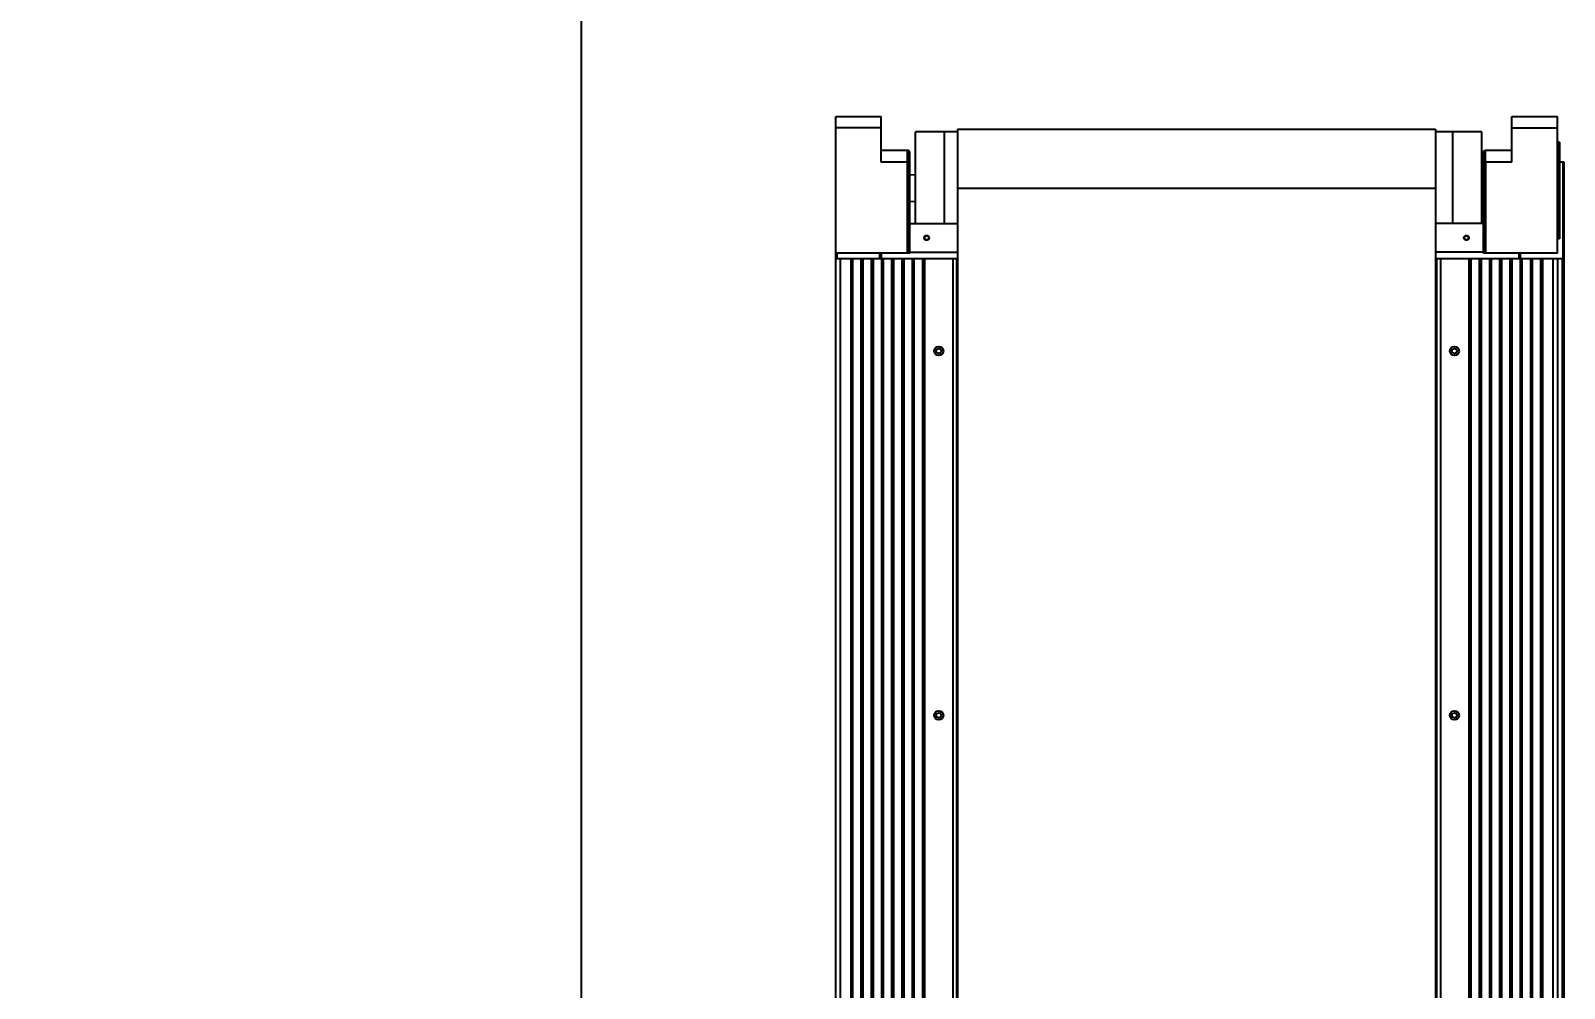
# Model space of a CAD drawing. Header units: inches. Extents: x 5 to 162, y 3 to 116.
# Drawn here: x 19.973 to 21.207, y 112.469 to 113.24 of the extents above; entities that cross this region are included whole.
import ezdxf

# ---------------------------------------------------------------- set-up
doc = ezdxf.new("R2010")
doc.units = ezdxf.units.IN
doc.header["$MEASUREMENT"] = 0
doc.styles.get("Standard").update_dxf_attribs({"font": 'arial.ttf'})
doc.dimstyles.get("Standard").update_dxf_attribs({"dimtxt": 0.18, "dimasz": 0.18, "dimexe": 0.18, "dimexo": 0.0625, "dimgap": 0.09, "dimtad": 0, "dimtih": 1, "dimtoh": 1, "dimdec": 4, "dimzin": 0, "dimdsep": 46, "dimtxsty": 'Standard', "dimcen": 0.09, "dimadec": 0, "dimazin": 0, "dimtfac": 1, "dimtdec": 4, "dimtofl": 0, "dimtmove": 0, "dimatfit": 3, "dimfxl": 1, "dimtolj": 1, "dimtzin": 0, "dimarcsym": 0})

# ---------------------------------------------------------------- blocks, each defined once
blk = doc.blocks.new('A$C7A760DD3')
at = {"linetype": 'Continuous'}
for p, q in [((0, 158.9), (0, 1998.2)), ((0, 1998.2), (45.8, 1998.2)), ((45.8, 1952.3), (45.8, 1998.2)), ((680.5, 1998.2), (726.3, 1998.2)), ((680.5, 1952.3), (680.5, 1998.2)), ((726.3, 1860.7), (726.3, 1998.2)), ((45.8, 1986.7), (0, 1986.7)), ((109.4, 1982.7), (80.2, 1982.7)), ((80.2, 1890.5), (80.2, 1982.7)), ((122.6, 1982.7), (109.4, 1982.7)), ((109.4, 1890.5), (109.4, 1982.7)), ((122.6, 1985.4), (122.6, 718.6)), ((122.6, 1985.4), (603.7, 1985.4)), ((603.7, 1985.4), (603.7, 718.6)), ((620.9, 1982.7), (603.7, 1982.7)), ((650.1, 1982.7), (620.9, 1982.7)), ((620.9, 1890.5), (620.9, 1982.7)), ((650.1, 1890.5), (650.1, 1982.7)), ((680.5, 1986.7), (726.3, 1986.7)), ((73.1, 1963.8), (45.8, 1963.8)), ((72.4, 1962.9), (72.5, 1963.1)), ((72.4, 1962.7), (72.4, 1962.9)), ((72.4, 1962.5), (72.4, 1962.7)), ((72.4, 1962.2), (72.4, 1962.5)), ((72.4, 1961.8), (72.4, 1962.2)), ((72.4, 1961.2), (72.4, 1961.8)), ((72.4, 1960.6), (72.4, 1961.2)), ((72.4, 1959.9), (72.4, 1960.6)), ((72.6, 1963.8), (72.5, 1963.8)), ((72.5, 1963.8), (72.5, 1963.8)), ((72.5, 1963.8), (72.5, 1963.8)), ((72.5, 1963.8), (72.5, 1963.8)), ((72.5, 1963.7), (72.5, 1963.8)), ((72.5, 1963.7), (72.5, 1963.7)), ((72.5, 1963.7), (72.5, 1963.7)), ((72.5, 1963.7), (72.5, 1963.7)), ((72.5, 1963.6), (72.5, 1963.7)), ((72.5, 1963.6), (72.5, 1963.6)), ((72.5, 1963.5), (72.5, 1963.6)), ((72.5, 1963.5), (72.5, 1963.5)), ((72.5, 1963.4), (72.5, 1963.5)), ((72.5, 1963.4), (72.5, 1963.4)), ((72.5, 1963.3), (72.5, 1963.4)), ((72.5, 1963.2), (72.5, 1963.3)), ((72.5, 1963.2), (72.5, 1963.2)), ((72.5, 1963.1), (72.5, 1963.2)), ((72.6, 1963.8), (72.6, 1963.8)), ((72.7, 1963.8), (72.6, 1963.8)), ((72.7, 1963.8), (72.7, 1963.8)), ((72.8, 1963.8), (72.7, 1963.8)), ((72.8, 1963.8), (72.8, 1963.8)), ((72.9, 1963.7), (72.8, 1963.8)), ((72.9, 1963.7), (72.9, 1963.7)), ((73, 1963.7), (72.9, 1963.7)), ((73, 1963.7), (73, 1963.7)), ((73.1, 1963.7), (73, 1963.7)), ((73.1, 1963.8), (73.1, 1963.8)), ((73.2, 1963.8), (73.1, 1963.8)), ((73.1, 1963.7), (73.1, 1963.7)), ((73.2, 1963.6), (73.1, 1963.7)), ((73.2, 1963.8), (73.2, 1963.8)), ((73.3, 1963.8), (73.2, 1963.8)), ((73.2, 1963.6), (73.2, 1963.6)), ((73.2, 1963.6), (73.2, 1963.6)), ((73.3, 1963.6), (73.2, 1963.6)), ((73.3, 1963.8), (73.3, 1963.8)), ((73.4, 1963.8), (73.3, 1963.8)), ((73.3, 1963.6), (73.3, 1963.6)), ((73.4, 1963.5), (73.3, 1963.6)), ((73.4, 1963.7), (73.4, 1963.8)), ((73.5, 1963.7), (73.4, 1963.7)), ((73.4, 1963.5), (73.4, 1963.5)), ((73.4, 1963.5), (73.4, 1963.5)), ((73.5, 1963.4), (73.4, 1963.5)), ((73.5, 1963.7), (73.5, 1963.7)), ((73.6, 1963.7), (73.5, 1963.7)), ((73.5, 1963.4), (73.5, 1963.4)), ((73.5, 1963.4), (73.5, 1963.4)), ((73.6, 1963.3), (73.5, 1963.4)), ((73.6, 1963.7), (73.6, 1963.7)), ((73.6, 1963.7), (73.6, 1963.7)), ((73.7, 1963.6), (73.6, 1963.7)), ((73.6, 1963.3), (73.6, 1963.3)), ((73.6, 1963.3), (73.6, 1963.3)), ((73.7, 1963.2), (73.6, 1963.3)), ((73.7, 1963.6), (73.7, 1963.6)), ((73.8, 1963.6), (73.7, 1963.6)), ((73.7, 1963.2), (73.7, 1963.2)), ((73.7, 1963.1), (73.7, 1963.2)), ((73.7, 1963.1), (73.7, 1963.1)), ((73.8, 1963.1), (73.7, 1963.1)), ((73.7, 1959.9), (73.8, 1960.4)), ((73.8, 1963.6), (73.8, 1963.6)), ((73.9, 1963.6), (73.8, 1963.6)), ((73.8, 1963), (73.8, 1963.1)), ((73.8, 1963), (73.8, 1963)), ((73.8, 1962.9), (73.8, 1963)), ((73.8, 1962.9), (73.8, 1962.9)), ((73.9, 1962.8), (73.8, 1962.9)), ((73.8, 1962), (73.9, 1962)), ((73.8, 1961.9), (73.8, 1962)), ((73.8, 1961.9), (73.8, 1961.9)), ((73.8, 1961.8), (73.8, 1961.9)), ((73.8, 1961.6), (73.8, 1961.8)), ((73.8, 1961.5), (73.8, 1961.6)), ((73.8, 1961.3), (73.8, 1961.5)), ((73.8, 1961.1), (73.8, 1961.3)), ((73.8, 1960.8), (73.8, 1961.1)), ((73.8, 1960.4), (73.8, 1960.8)), ((73.9, 1963.5), (73.9, 1963.6)), ((73.9, 1963.5), (73.9, 1963.5)), ((74, 1963.5), (73.9, 1963.5)), ((73.9, 1962.8), (73.9, 1962.8)), ((73.9, 1962.7), (73.9, 1962.8)), ((73.9, 1962.7), (73.9, 1962.7)), ((73.9, 1962.6), (73.9, 1962.7)), ((73.9, 1962.6), (73.9, 1962.6)), ((73.9, 1962.6), (73.9, 1962.6)), ((73.9, 1962.5), (73.9, 1962.6)), ((73.9, 1962.5), (73.9, 1962.5)), ((73.9, 1962.4), (73.9, 1962.5)), ((73.9, 1962.4), (73.9, 1962.4)), ((73.9, 1962.4), (73.9, 1962.4)), ((73.9, 1962.4), (73.9, 1962.4)), ((73.9, 1962.4), (73.9, 1962.4)), ((73.9, 1962.4), (73.9, 1962.4)), ((73.9, 1962.3), (73.9, 1962.4)), ((74.5, 1962.4), (73.9, 1962.4)), ((73.9, 1962.3), (73.9, 1962.3)), ((73.9, 1962.3), (73.9, 1962.3)), ((73.9, 1962.2), (73.9, 1962.3)), ((73.9, 1962.2), (73.9, 1962.2)), ((73.9, 1962.2), (73.9, 1962.2)), ((73.9, 1962.1), (73.9, 1962.2)), ((73.9, 1962), (73.9, 1962.1)), ((74, 1963.4), (74, 1963.5)), ((74, 1963.4), (74, 1963.4)), ((74.1, 1963.4), (74, 1963.4)), ((74.1, 1963.3), (74.1, 1963.4)), ((74.1, 1963.3), (74.1, 1963.3)), ((74.2, 1963.3), (74.1, 1963.3)), ((74.2, 1963.2), (74.2, 1963.3)), ((74.2, 1963.2), (74.2, 1963.2)), ((74.3, 1963.1), (74.2, 1963.2)), ((74.3, 1963.1), (74.3, 1963.1)), ((74.3, 1963.1), (74.3, 1963.1)), ((74.3, 1963), (74.3, 1963.1)), ((74.3, 1963), (74.3, 1963)), ((74.4, 1962.9), (74.3, 1963)), ((74.4, 1962.9), (74.4, 1962.9)), ((74.4, 1962.8), (74.4, 1962.9)), ((74.4, 1962.8), (74.4, 1962.8)), ((74.4, 1962.7), (74.4, 1962.8)), ((74.4, 1962.7), (74.4, 1962.7)), ((74.4, 1962.6), (74.4, 1962.7)), ((74.5, 1962.6), (74.4, 1962.6)), ((74.5, 1962.6), (74.5, 1962.6)), ((74.5, 1962.5), (74.5, 1962.6)), ((74.5, 1962.5), (74.5, 1962.5)), ((74.5, 1962.4), (74.5, 1962.5)), ((74.5, 1860.7), (74.5, 1962.4)), ((651.9, 1962.9), (652, 1962.9)), ((651.9, 1962.8), (651.9, 1962.9)), ((651.9, 1962.8), (651.9, 1962.8)), ((651.9, 1962.7), (651.9, 1962.8)), ((651.9, 1962.7), (651.9, 1962.7)), ((651.9, 1962.6), (651.9, 1962.7)), ((651.9, 1962.6), (651.9, 1962.6)), ((651.9, 1962.6), (651.9, 1962.6)), ((651.9, 1962.5), (651.9, 1962.6)), ((651.9, 1962.5), (651.9, 1962.5)), ((651.9, 1962.4), (651.9, 1962.5)), ((651.9, 1860.7), (651.9, 1962.4)), ((651.9, 1962.4), (652.4, 1962.4)), ((652, 1963.1), (652.1, 1963.1)), ((652, 1963.1), (652, 1963.1)), ((652, 1963), (652, 1963.1)), ((652, 1963), (652, 1963)), ((652, 1962.9), (652, 1963)), ((652.1, 1963.3), (652.2, 1963.3)), ((652.1, 1963.2), (652.1, 1963.3)), ((652.1, 1963.2), (652.1, 1963.2)), ((652.1, 1963.1), (652.1, 1963.2)), ((652.2, 1963.4), (652.3, 1963.4)), ((652.2, 1963.3), (652.2, 1963.4)), ((652.2, 1963.3), (652.2, 1963.3)), ((652.3, 1963.5), (652.4, 1963.5)), ((652.3, 1963.4), (652.3, 1963.5)), ((652.3, 1963.4), (652.3, 1963.4)), ((652.4, 1963.5), (652.5, 1963.6)), ((652.4, 1963.5), (652.4, 1963.5)), ((652.4, 1962.8), (652.5, 1962.8)), ((652.4, 1962.7), (652.4, 1962.8)), ((652.4, 1962.7), (652.4, 1962.7)), ((652.4, 1962.6), (652.4, 1962.7)), ((652.4, 1962.6), (652.4, 1962.6)), ((652.4, 1962.6), (652.4, 1962.6)), ((652.4, 1962.5), (652.4, 1962.6)), ((652.4, 1962.5), (652.4, 1962.5)), ((652.4, 1962.4), (652.4, 1962.5)), ((652.4, 1962.4), (652.4, 1962.4)), ((652.4, 1962.4), (652.4, 1962.4)), ((652.4, 1962.4), (652.4, 1962.4)), ((652.4, 1962.4), (652.4, 1962.4)), ((652.4, 1962.4), (652.4, 1962.4)), ((652.4, 1962.3), (652.4, 1962.4)), ((652.4, 1962.3), (652.4, 1962.3)), ((652.4, 1962.3), (652.4, 1962.3)), ((652.4, 1962.2), (652.4, 1962.3)), ((652.4, 1962.2), (652.4, 1962.2)), ((652.5, 1962.2), (652.4, 1962.2)), ((652.5, 1963.6), (652.6, 1963.6)), ((652.5, 1963.6), (652.5, 1963.6)), ((652.5, 1963.6), (652.5, 1963.6)), ((652.5, 1963), (652.6, 1963.1)), ((652.5, 1963), (652.5, 1963)), ((652.5, 1962.9), (652.5, 1963)), ((652.5, 1962.9), (652.5, 1962.9)), ((652.5, 1962.8), (652.5, 1962.9)), ((652.5, 1962.1), (652.5, 1962.2)), ((652.5, 1962), (652.5, 1962.1)), ((652.5, 1962), (652.5, 1962)), ((652.5, 1961.9), (652.5, 1962)), ((652.5, 1961.9), (652.5, 1961.9)), ((652.5, 1961.8), (652.5, 1961.9)), ((652.5, 1961.6), (652.5, 1961.8)), ((652.5, 1961.5), (652.5, 1961.6)), ((652.5, 1961.3), (652.5, 1961.5)), ((652.5, 1961.1), (652.5, 1961.3)), ((652.5, 1960.8), (652.5, 1961.1)), ((652.6, 1960.4), (652.5, 1960.8)), ((652.6, 1963.6), (652.7, 1963.7)), ((652.6, 1963.6), (652.6, 1963.6)), ((652.6, 1963.2), (652.7, 1963.2)), ((652.6, 1963.1), (652.6, 1963.2)), ((652.6, 1963.1), (652.6, 1963.1)), ((652.6, 1963.1), (652.6, 1963.1)), ((652.6, 1959.9), (652.6, 1960.4)), ((652.7, 1963.7), (652.8, 1963.7)), ((652.7, 1963.7), (652.7, 1963.7)), ((652.7, 1963.3), (652.8, 1963.4)), ((652.7, 1963.3), (652.7, 1963.3)), ((652.7, 1963.3), (652.7, 1963.3)), ((652.7, 1963.2), (652.7, 1963.3)), ((652.8, 1963.7), (652.9, 1963.7)), ((652.8, 1963.7), (652.8, 1963.7)), ((652.8, 1963.4), (652.9, 1963.4)), ((652.8, 1963.4), (652.8, 1963.4)), ((652.9, 1963.8), (653, 1963.8)), ((652.9, 1963.7), (652.9, 1963.8)), ((652.9, 1963.7), (652.9, 1963.7)), ((652.9, 1963.5), (653, 1963.5)), ((652.9, 1963.5), (652.9, 1963.5)), ((652.9, 1963.4), (652.9, 1963.5)), ((653, 1963.8), (653.1, 1963.8)), ((653, 1963.8), (653, 1963.8)), ((653, 1963.6), (653.1, 1963.6)), ((653, 1963.6), (653, 1963.6)), ((653, 1963.5), (653, 1963.6)), ((653.1, 1963.8), (653.2, 1963.8)), ((653.1, 1963.8), (653.1, 1963.8)), ((653.1, 1963.6), (653.2, 1963.6)), ((653.1, 1963.6), (653.1, 1963.6)), ((653.2, 1963.8), (653.2, 1963.8)), ((680.5, 1963.8), (653.2, 1963.8)), ((653.2, 1963.7), (653.3, 1963.7)), ((653.2, 1963.6), (653.2, 1963.7)), ((653.3, 1963.7), (653.4, 1963.7)), ((653.3, 1963.7), (653.3, 1963.7)), ((653.3, 1963.7), (653.3, 1963.7)), ((653.4, 1963.7), (653.5, 1963.8)), ((653.4, 1963.7), (653.4, 1963.7)), ((653.5, 1963.8), (653.6, 1963.8)), ((653.5, 1963.8), (653.5, 1963.8)), ((653.6, 1963.8), (653.7, 1963.8)), ((653.6, 1963.8), (653.6, 1963.8)), ((653.7, 1963.8), (653.8, 1963.8)), ((653.7, 1963.8), (653.7, 1963.8)), ((653.8, 1963.8), (653.8, 1963.8)), ((653.8, 1963.8), (653.8, 1963.8)), ((653.8, 1963.8), (653.8, 1963.8)), ((653.8, 1963.7), (653.8, 1963.8)), ((653.8, 1963.7), (653.8, 1963.7)), ((653.8, 1963.7), (653.8, 1963.7)), ((653.8, 1963.7), (653.8, 1963.7)), ((653.8, 1963.6), (653.8, 1963.7)), ((653.8, 1963.6), (653.8, 1963.6)), ((653.8, 1963.5), (653.8, 1963.6)), ((653.8, 1963.5), (653.8, 1963.5)), ((653.8, 1963.4), (653.8, 1963.5)), ((653.8, 1963.4), (653.8, 1963.4)), ((653.8, 1963.3), (653.8, 1963.4)), ((653.9, 1963.2), (653.8, 1963.3)), ((653.9, 1963.2), (653.9, 1963.2)), ((653.9, 1963), (653.9, 1963.2)), ((653.9, 1962.8), (653.9, 1963)), ((653.9, 1962.6), (653.9, 1962.8)), ((653.9, 1962.4), (653.9, 1962.6)), ((653.9, 1962), (653.9, 1962.4)), ((653.9, 1961.7), (653.9, 1962)), ((653.9, 1961.1), (653.9, 1961.7)), ((654, 1960.3), (653.9, 1961.1)), ((654, 1959.2), (654, 1960.3)), ((728.5, 1972.4), (726.3, 1972.4)), ((727.8, 1972.4), (727.8, 1875)), ((728.1, 1875), (728.1, 1972.4)), ((728.2, 1972.4), (728.2, 1875)), ((728.5, 1875), (728.5, 1972.4)), ((73.7, 1952.3), (45.8, 1952.3)), ((72.3, 1959.2), (72.4, 1959.9)), ((72.3, 1958.4), (72.3, 1959.2)), ((72.3, 1957.6), (72.3, 1958.4)), ((72.3, 1956.7), (72.3, 1957.6)), ((72.3, 1955.6), (72.3, 1956.7)), ((72.3, 1954.4), (72.3, 1955.6)), ((72.3, 1953.3), (72.3, 1954.4)), ((72.3, 1860.7), (72.3, 1953.3)), ((73.7, 1959.3), (73.7, 1959.9)), ((73.7, 1958.7), (73.7, 1959.3)), ((73.7, 1958), (73.7, 1958.7)), ((73.7, 1957.3), (73.7, 1958)), ((73.7, 1956.6), (73.7, 1957.3)), ((73.7, 1955.6), (73.7, 1956.6)), ((73.7, 1954.6), (73.7, 1955.6)), ((73.7, 1953.6), (73.7, 1954.6)), ((73.7, 1952.5), (73.7, 1953.6)), ((73.7, 1860.7), (73.7, 1952.5)), ((652.6, 1959.3), (652.6, 1959.9)), ((652.6, 1958.5), (652.6, 1959.3)), ((652.6, 1957.5), (652.6, 1958.5)), ((652.6, 1956.2), (652.6, 1957.5)), ((652.7, 1954.6), (652.6, 1956.2)), ((652.7, 1953), (652.7, 1954.6)), ((652.7, 1953), (652.7, 1860.7)), ((680.5, 1952.3), (652.7, 1952.3)), ((654, 1957.8), (654, 1959.2)), ((654, 1956), (654, 1957.8)), ((654, 1954), (654, 1956)), ((654, 1952.3), (654, 1954)), ((654, 1952.3), (654, 1860.7)), ((733.2, 1952.3), (728.4, 1952.3)), ((731.8, 1952.3), (731.8, 735.4)), ((733.2, 158.9), (733.2, 1952.3)), ((80.2, 1939.4), (74.5, 1939.3)), ((651.9, 1939.4), (650.1, 1939.4)), ((122.6, 1925.9), (603.7, 1925.9)), ((80.2, 1912.4), (74.5, 1912.5)), ((651.9, 1912.4), (650.1, 1912.4)), ((73.8, 1860.7), (73.8, 1892.2)), ((73.8, 1892.2), (73.8, 1891.9)), ((73.8, 1891.7), (73.8, 1892.2)), ((73.8, 1891.9), (73.8, 1891.8)), ((73.8, 1891.8), (73.8, 1891.6)), ((73.8, 1891.6), (73.8, 1891.4)), ((73.8, 1891.4), (73.9, 1891.2)), ((73.9, 1891.2), (73.9, 1891)), ((73.9, 1891), (73.9, 1890.8)), ((73.9, 1890.8), (73.9, 1890.6)), ((73.9, 1890.6), (74, 1890.4)), ((74, 1890.4), (74, 1890.3)), ((74, 1890.3), (74.1, 1890.1)), ((74.1, 1890.1), (74.1, 1889.9)), ((74.1, 1889.9), (74.2, 1889.7)), ((74.2, 1889.7), (74.2, 1889.6)), ((74.2, 1889.6), (74.3, 1889.4)), ((74.3, 1889.4), (74.3, 1889.2)), ((74.3, 1889.2), (74.4, 1889.1)), ((74.4, 1889.1), (74.4, 1888.9)), ((74.4, 1888.9), (74.5, 1888.9)), ((74.5, 1890.5), (122.6, 1890.5)), ((651.9, 1890.5), (603.7, 1890.5)), ((652, 1889.2), (651.9, 1889.1)), ((651.9, 1889.1), (651.9, 1888.9)), ((651.9, 1888.9), (651.9, 1888.9)), ((652.1, 1889.4), (652, 1889.2)), ((652.2, 1889.7), (652.1, 1889.6)), ((652.1, 1889.6), (652.1, 1889.4)), ((652.3, 1890.1), (652.2, 1889.9)), ((652.2, 1889.9), (652.2, 1889.7)), ((652.4, 1890.6), (652.3, 1890.4)), ((652.3, 1890.4), (652.3, 1890.3)), ((652.3, 1890.3), (652.3, 1890.1)), ((652.5, 1891.2), (652.4, 1891)), ((652.4, 1891), (652.4, 1890.8)), ((652.4, 1890.8), (652.4, 1890.6)), ((652.5, 1891.7), (652.5, 1892.2)), ((652.5, 1892.2), (652.5, 1891.9)), ((652.5, 1860.7), (652.5, 1892.2)), ((652.5, 1891.9), (652.5, 1891.8)), ((652.5, 1891.8), (652.5, 1891.6)), ((652.5, 1891.6), (652.5, 1891.4)), ((652.5, 1891.4), (652.5, 1891.2)), ((728.5, 1875), (726.3, 1875)), ((74.5, 1860.7), (0, 1860.7)), ((122.6, 1855), (0, 1855)), ((1.4, 1855), (1.4, 1860.7)), ((4.6, 1855), (4.6, 735.8)), ((15.1, 1855), (15.1, 735.8)), ((17, 1855), (17, 735.8)), ((25.4, 1855), (25.4, 735.8)), ((27.3, 1855), (27.3, 735.8)), ((35.7, 1855), (35.7, 735.8)), ((37.6, 1855), (37.6, 735.8)), ((44.5, 1855), (44.5, 1860.7)), ((45.8, 1860.7), (45.8, 1855)), ((46, 1855), (46, 735.8)), ((47.9, 1855), (47.9, 735.8)), ((56.3, 1855), (56.3, 735.8)), ((58.2, 1855), (58.2, 735.8)), ((66.6, 1855), (66.6, 735.7)), ((68.5, 1855), (68.5, 734)), ((74.5, 1861.8), (122.6, 1861.8)), ((77, 1855), (77, 718.6)), ((78.8, 1855), (78.8, 718.6)), ((87.3, 1855), (87.3, 718.6)), ((89.2, 1855), (89.2, 718.6)), ((117.8, 1855), (117.8, 718.6)), ((121.7, 1855), (121.7, 718.6)), ((651.9, 1861.8), (603.7, 1861.8)), ((730.9, 1855), (603.7, 1855)), ((604.7, 1855), (604.7, 718.6)), ((608.6, 1855), (608.6, 718.6)), ((637.2, 1855), (637.2, 718.6)), ((639.1, 1855), (639.1, 718.6)), ((647.5, 1855), (647.5, 718.6)), ((649.4, 1855), (649.4, 718.6)), ((726.3, 1860.7), (651.9, 1860.7)), ((657.8, 1855), (657.8, 718.6)), ((659.7, 1855), (659.7, 718.6)), ((668.1, 1855), (668.1, 735.8)), ((670, 1855), (670, 735.8)), ((678.4, 1855), (678.4, 735.8)), ((680.3, 1855), (680.3, 735.8)), ((687.4, 1860.7), (687.4, 1855)), ((688.7, 1860.7), (688.7, 1855)), ((688.7, 1855), (688.7, 735.8)), ((690.6, 1855), (690.6, 735.8)), ((699, 1855), (699, 735.8)), ((700.9, 1855), (700.9, 735.8)), ((709.3, 1855), (709.3, 735.8)), ((711.2, 1855), (711.2, 735.8)), ((721.7, 1855), (721.7, 735.8)), ((726.3, 1855), (726.3, 735.8)), ((730.9, 1855), (730.9, 735.8))]:
    blk.add_line(p, q, dxfattribs=at)
for centre, radius in [((91.6, 1876.1), 2.46), ((91.6, 1876.1), 2.03), ((634.7, 1876.1), 2.46), ((634.7, 1876.1), 2.03), ((103.7, 1762.2), 4.64), ((103.7, 1762.2), 2.5), ((622.6, 1762.2), 4.64), ((622.6, 1762.2), 2.5), ((103.7, 1395.6), 4.64), ((103.7, 1395.6), 2.5), ((622.6, 1395.6), 4.64), ((622.6, 1395.6), 2.5)]:
    blk.add_circle(centre, radius, dxfattribs=at)
blk = doc.blocks.new('*D104')
at = {"color": 0, "lineweight": -2, "transparency": 16777216}
for p, q in [((20.3739, 113.8963), (20.2356, 113.8963)), ((20.4156, 113.7163), (20.4156, 108.4989)), ((20.4156, 102.9176), (20.4156, 108.1351)), ((20.3739, 102.7376), (20.2356, 102.7376))]:
    blk.add_line(p, q, dxfattribs=at)
at = {"color": 0, "transparency": 16777216}
for points in [[(20.3856, 113.7163), (20.4456, 113.7163), (20.4156, 113.8963)], [(20.3856, 102.9176), (20.4456, 102.9176), (20.4156, 102.7376)]]:
    blk.add_solid(points, dxfattribs=at)
at = {"layer": 'Defpoints', "color": 0, "transparency": 16777216}
for p in [(20.4364, 113.8963), (20.4156, 102.7376), (20.4364, 102.7376)]:
    blk.add_point(p, dxfattribs=at)
at = {"color": 0, "transparency": 16777216, "insert": (20.4156, 108.317), "char_height": 0.18, "attachment_point": 5}
blk.add_mtext('\\A1;11.1587', dxfattribs=at)

msp = doc.modelspace()

# ---------------------------------------------------------------- block references
at = {"xscale": 0.0008, "yscale": 0.0008, "zscale": 0.0008}
msp.add_blockref('A$C7A760DD3', (20.62059, 111.5724), dxfattribs=at)

# ---------------------------------------------------------------- dimensions: what is measured, and where the dimension line sits
dim = msp.add_linear_dim(base=(20.41555, 102.73762), p1=(20.43641, 113.89631), p2=(20.43641, 102.73762), angle=90, dimstyle='Standard')
dim.commit()
dim.dimension.update_dxf_attribs({"geometry": '*D104', "text_midpoint": (20.41555, 108.31697)})

doc.saveas('drawing.dxf')
